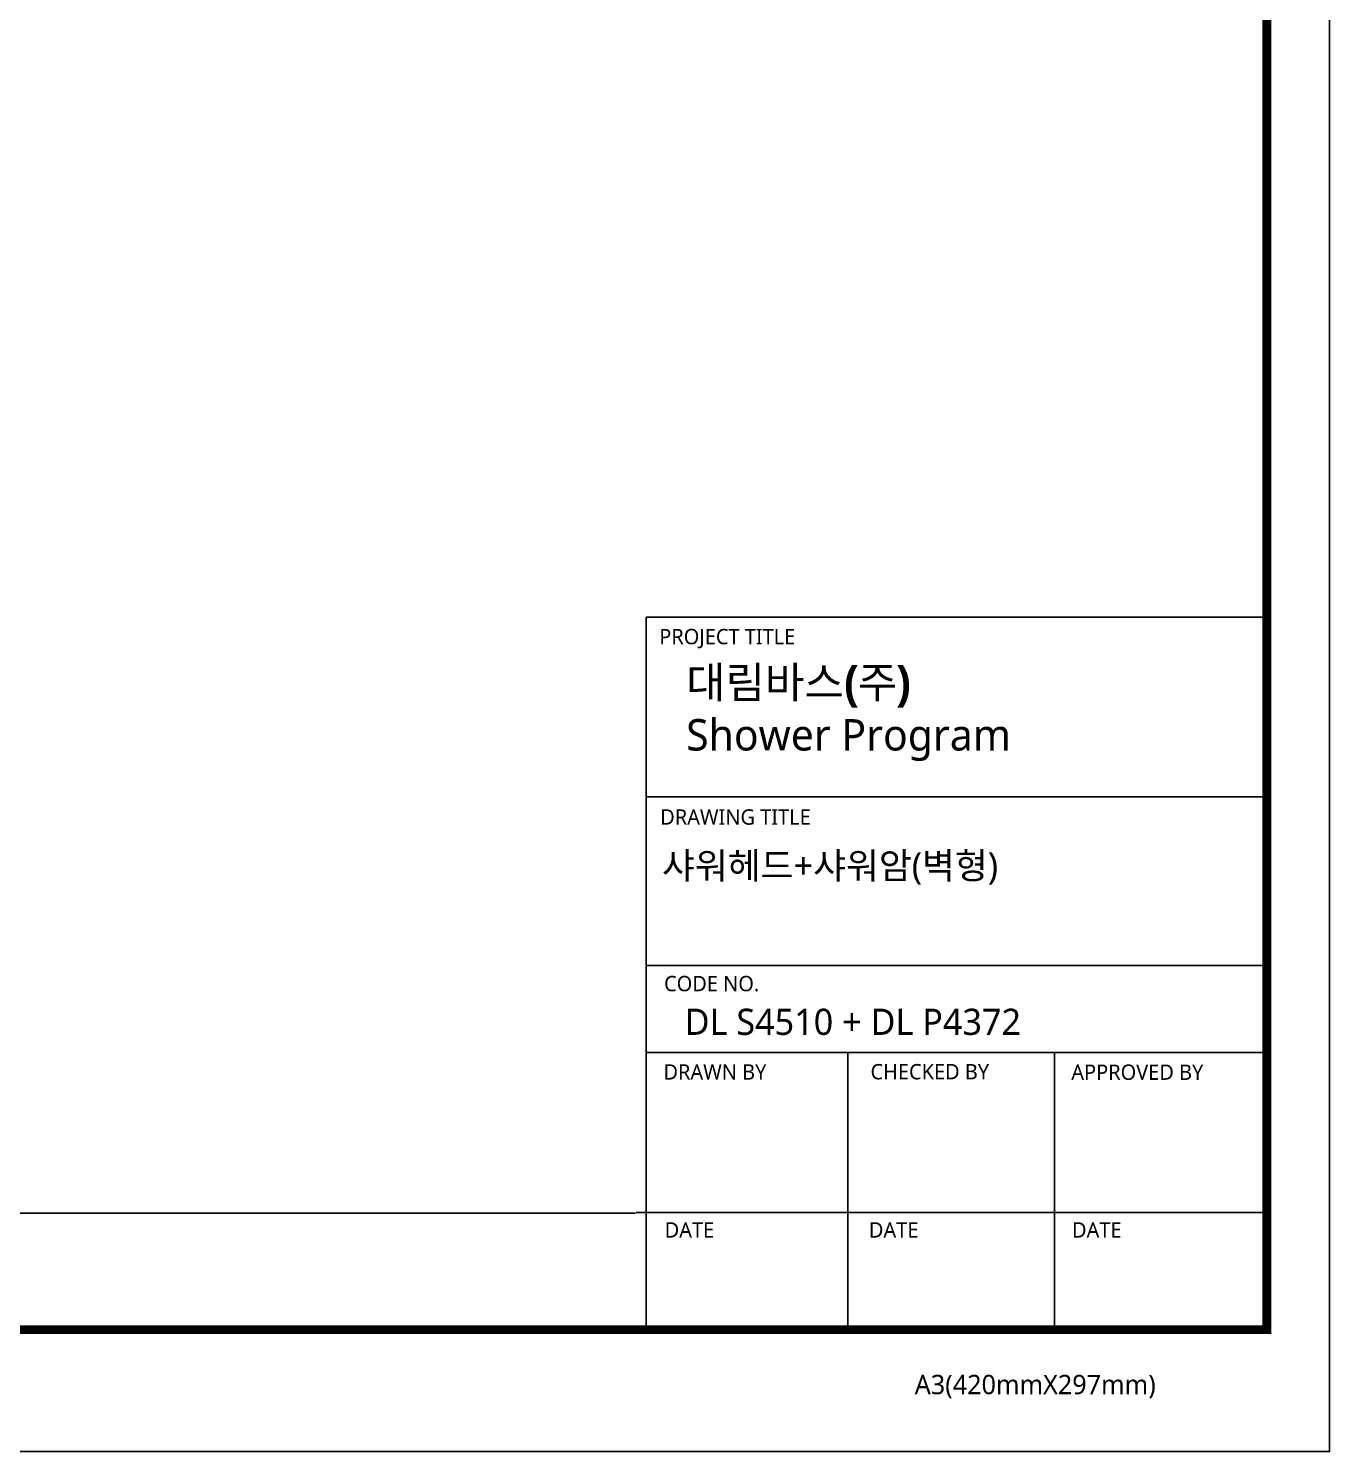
# Model space of a CAD drawing. Extents: x 16296677351 to 16296678444, y -37409617429 to -37409616628.
# Drawn here: x 16296678077.7 to 16296678444.2, y -37409617429 to -37409617028.3 of the extents above; entities that cross this region are included whole.
import ezdxf

# ---------------------------------------------------------------- set-up
doc = ezdxf.new("R2010")
doc.units = 0
doc.header["$LTSCALE"] = 10
doc.header["$MEASUREMENT"] = 0
doc.layers.get('0').update_dxf_attribs({"linetype": 'CONTINUOUS'})
doc.styles.add('Daelim Dimension', font='')
doc.styles.get('Daelim Dimension').set_extended_font_data('NanumGothic')

msp = doc.modelspace()

# ---------------------------------------------------------------- linework, layer by layer
at = {"color": 5, "ltscale": 40}
for p, q in [((16296678426.496639, -37409617194.045631), (16296678251.704241, -37409617194.045631)), ((16296678426.496639, -37409617244.568283), (16296678251.704241, -37409617244.568283)), ((16296678426.496639, -37409617244.568283), (16296678251.704241, -37409617244.568283)), ((16296678426.496639, -37409617292.094963), (16296678251.704241, -37409617292.094963)), ((16296678426.496639, -37409617292.094963), (16296678251.704241, -37409617292.094963)), ((16296678426.496639, -37409617316.607246), (16296678251.704241, -37409617316.607246)), ((16296678426.496639, -37409617316.607246), (16296678251.704241, -37409617316.607246)), ((16296678308.478331, -37409617316.607246), (16296678308.478331, -37409617394.638184)), ((16296678366.745001, -37409617316.607246), (16296678366.745001, -37409617394.638184)), ((16296678426.496639, -37409617361.682739), (16296678248.941401, -37409617361.682739)), ((16296678426.496639, -37409617361.682739), (16296678253.06604, -37409617361.682739)), ((16296678426.496639, -37409617394.638184), (16296678276.699089, -37409617394.638184))]:
    msp.add_line(p, q, dxfattribs=at)
at = {"color": 5, "ltscale": 0.5}
msp.add_line((16296678251.704241, -37409617194.045631), (16296678251.704241, -37409617395.695488), dxfattribs=at)
at = {"color": 5}
msp.add_line((16296677368.096439, -37409617361.807739), (16296678248.731079, -37409617361.807739), dxfattribs=at)
at = {"ltscale": 0.5}
msp.add_lwpolyline([(16296677350.50988, -37409617428.95211), (16296678444.18988, -37409617428.95211), (16296678444.18988, -37409616627.59211), (16296677350.50988, -37409616627.59211)], close=True, dxfattribs=at)
at = {"color": 5, "linetype": 'ByBlock', "lineweight": 200, "const_width": 2.52}
msp.add_lwpolyline([(16296677368.096439, -37409617394.638588), (16296678426.496441, -37409617394.638588), (16296678426.496441, -37409616646.198593), (16296677368.096439, -37409616646.198593)], close=True, dxfattribs=at)

# ---------------------------------------------------------------- texts
at = {"color": 5, "ltscale": 40, "style": 'Daelim Dimension'}
for s, height, p in [('PROJECT TITLE', 4.31593893, (16296678255.404539, -37409617201.653488)), ('DRAWING TITLE', 4.31593893, (16296678255.68125, -37409617252.449783)), ('CODE NO.', 4.3159389, (16296678256.763571, -37409617299.358704)), ('DRAWN BY', 4.3159389, (16296678256.59432, -37409617324.236801)), ('CHECKED BY', 4.3159389, (16296678314.90741, -37409617324.160263)), ('APPROVED BY', 4.31593893, (16296678371.461901, -37409617324.29966)), ('DATE', 4.3159389, (16296678256.931431, -37409617368.719841)), ('DATE', 4.3159389, (16296678314.448469, -37409617368.719841)), ('DATE', 4.3159389, (16296678371.66037, -37409617368.719841)), ('A3(420mmX297mm)', 5.44718383, (16296678327.351339, -37409617412.808983))]:
    msp.add_text(s, height=height, dxfattribs=at).set_placement(p)
at = {"attachment_point": 1, "style": 'Daelim Dimension'}
for s, insert, char_height, width in [('{\\fPretendard Variable SemiBold|b0|i0|c129|p2;\\C7;대림바스(주)} \\PShower Program', (16296678262.982901, -37409617207.985542), 8.84520948, 142.16253127), ('샤워헤드+샤워암(벽형)', (16296678256.17341, -37409617260.284981), 7.384104, 124.26691972), ('DL S4510 + DL P4372', (16296678262.562929, -37409617304.266823), 7.384104, 149.07259141)]:
    msp.add_mtext(s, dxfattribs=dict(at, insert=insert, char_height=char_height, width=width))

doc.saveas('drawing.dxf')
